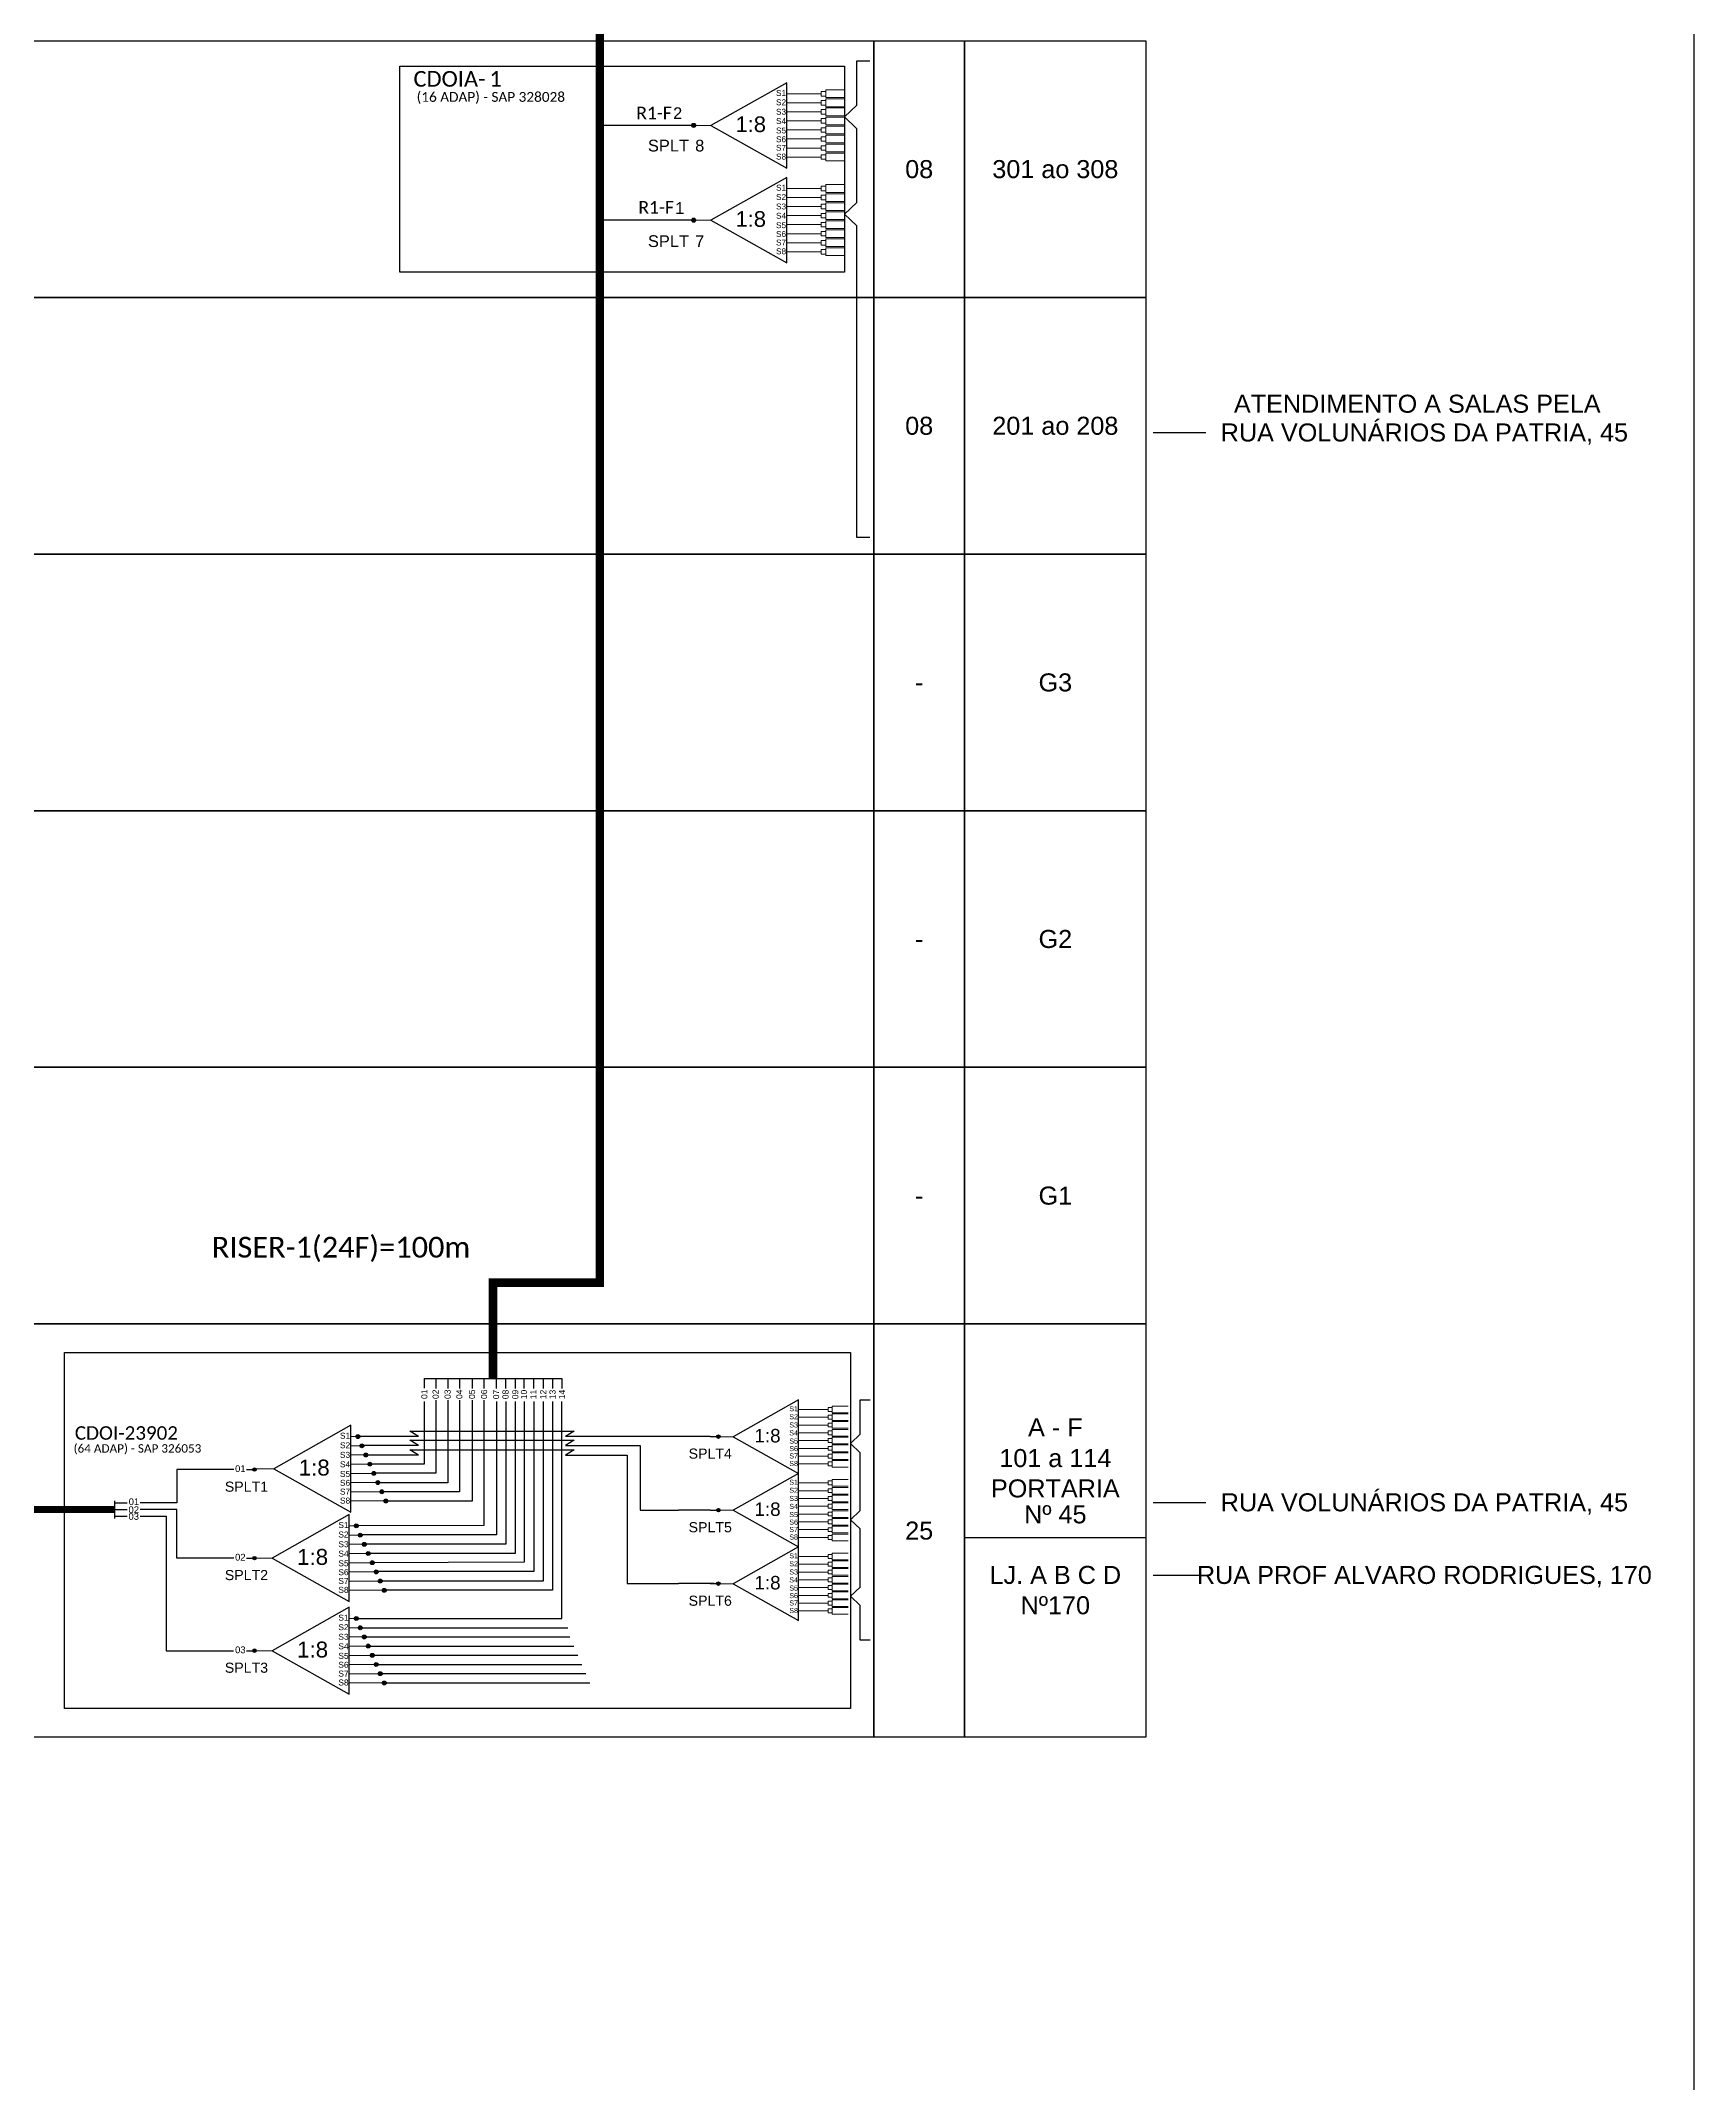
# Model space of a CAD drawing. Extents: x -89 to 1415, y 705 to 1544.
# Drawn here: x 1249.5 to 1414.5, y 909 to 1112.9 of the extents above; entities that cross this region are included whole.
import ezdxf
from ezdxf.enums import TextEntityAlignment as Align

# ---------------------------------------------------------------- set-up
doc = ezdxf.new("R2010")
doc.units = 0
doc.styles.add('ARIAL', font='arial.ttf')
doc.styles.get("Standard").update_dxf_attribs({"font": 'arial.ttf'})
doc.styles.add('WMF-Calibri0', font='calibri.ttf')
doc.linetypes.add('RESERVA', pattern='A,0.5,-0.15,["RESERVA",Standard,S=0.18,R=0,X=0,Y=-0.1],-1.3', length=1.95)
doc.dimstyles.get("Standard").update_dxf_attribs({"dimtxt": 0.18, "dimasz": 0.18, "dimexe": 0.18, "dimexo": 0.0625, "dimgap": 0.09, "dimtad": 0, "dimtih": 1, "dimtoh": 1, "dimdec": 4, "dimzin": 0, "dimdsep": 46, "dimtxsty": 'Standard', "dimcen": 0.09, "dimadec": 0, "dimazin": 0, "dimtfac": 1, "dimtdec": 4, "dimtofl": 0, "dimtmove": 0, "dimatfit": 3, "dimfxl": 0, "dimtolj": 1, "dimtzin": 0, "dimarcsym": 0})

# ---------------------------------------------------------------- blocks, each defined once
blk = doc.blocks.new('SPLT_1-8_SC-APC')
at = {"color": 1}
blk.add_lwpolyline([(-7.37, -2.1), (-17.04, -7.55), (-7.37, -13), (-7.37, -2.1)], dxfattribs=at)
at = {"color": 3, "lineweight": 0}
for points in [[(-2.99, -3.51), (-7.37, -3.51)], [(-7.37, -4.66), (-2.99, -4.66)], [(-2.41, -3.02), (-2.41, -4)], [(-2.41, -3.02), (0, -3.02)], [(-2.41, -4), (0, -4)], [(-2.41, -4.17), (-2.41, -5.16)], [(-2.41, -4.17), (0, -4.17)], [(-2.41, -5.16), (0, -5.16)], [(-7.37, -5.82), (-2.99, -5.82)], [(-7.37, -6.97), (-2.99, -6.97)], [(-2.41, -5.32), (-2.41, -6.31)], [(-2.41, -5.32), (0, -5.32)], [(-2.41, -6.31), (0, -6.31)], [(-2.41, -6.48), (-2.41, -7.46)], [(-2.41, -6.48), (0, -6.48)], [(-2.41, -7.46), (0, -7.46)], [(-2.41, -7.63), (-2.41, -8.62)], [(-2.41, -7.63), (0, -7.63)], [(-7.37, -8.12), (-2.99, -8.12)], [(-7.37, -9.28), (-2.99, -9.28)], [(-2.41, -8.62), (0, -8.62)], [(-2.41, -8.78), (-2.41, -9.77)], [(-2.41, -8.78), (0, -8.78)], [(-2.41, -9.77), (0, -9.77)], [(-2.41, -9.94), (-2.41, -10.92)], [(-2.41, -9.94), (0, -9.94)], [(-7.37, -10.43), (-2.99, -10.43)], [(-7.37, -11.58), (-2.99, -11.58)], [(-2.41, -10.92), (0, -10.92)], [(-2.41, -11.09), (-2.41, -12.08)], [(-2.41, -11.09), (0, -11.09)], [(-2.41, -12.08), (0, -12.08)]]:
    blk.add_lwpolyline(points, dxfattribs=at)
for points in [[(-2.99, -3.22), (-2.41, -3.22), (-2.41, -3.8), (-2.99, -3.8)], [(-2.99, -4.38), (-2.41, -4.38), (-2.41, -4.95), (-2.99, -4.95)], [(-2.99, -5.53), (-2.41, -5.53), (-2.41, -6.1), (-2.99, -6.1)], [(-2.99, -6.68), (-2.41, -6.68), (-2.41, -7.26), (-2.99, -7.26)], [(-2.99, -7.84), (-2.41, -7.84), (-2.41, -8.41), (-2.99, -8.41)], [(-2.99, -8.99), (-2.41, -8.99), (-2.41, -9.56), (-2.99, -9.56)], [(-2.99, -10.14), (-2.41, -10.14), (-2.41, -10.72), (-2.99, -10.72)], [(-2.99, -11.3), (-2.41, -11.3), (-2.41, -11.87), (-2.99, -11.87)]]:
    blk.add_lwpolyline(points, close=True, dxfattribs=at)
at = {"color": 1, "lineweight": 0}
blk.add_lwpolyline([(-17.04, -7.55), (-19.26, -7.55)], dxfattribs=at)
at = {"color": 1, "style": 'ARIAL'}
for s, height, p in [('S1', 0.75, (-8.74, -3.78)), ('S2', 0.75, (-8.74, -4.97)), ('1:8', 2, (-13.91, -8.4)), ('S3', 0.75, (-8.74, -6.18)), ('S4', 0.75, (-8.74, -7.36)), ('S5', 0.75, (-8.74, -8.57)), ('S6', 0.75, (-8.74, -9.69)), ('S7', 0.75, (-8.74, -10.78)), ('S8', 0.75, (-8.74, -11.9))]:
    blk.add_text(s, height=height, dxfattribs=at).set_placement(p)
blk = doc.blocks.new('SPLT_1-8_DIV_DIR')
h = blk.add_hatch(color=3)
h.dxf.hatch_style = 1
edge = h.paths.add_edge_path()
edge.add_arc((12.77, 4.04), 0.242, 0, 360)
h = blk.add_hatch(color=3)
h.dxf.hatch_style = 1
edge = h.paths.add_edge_path()
edge.add_arc((13.27, 2.88), 0.242, 0, 360)
h = blk.add_hatch(color=3)
h.dxf.hatch_style = 1
edge = h.paths.add_edge_path()
edge.add_arc((13.77, 1.73), 0.242, 0, 360)
h = blk.add_hatch(color=3)
h.dxf.hatch_style = 1
edge = h.paths.add_edge_path()
edge.add_arc((14.27, 0.58), 0.242, 0, 360)
h = blk.add_hatch(color=3)
h.dxf.hatch_style = 1
edge = h.paths.add_edge_path()
edge.add_arc((14.77, -0.58), 0.242, 0, 360)
h = blk.add_hatch(color=3)
h.dxf.hatch_style = 1
edge = h.paths.add_edge_path()
edge.add_arc((15.27, -1.73), 0.242, 0, 360)
h = blk.add_hatch(color=3)
h.dxf.hatch_style = 1
edge = h.paths.add_edge_path()
edge.add_arc((15.77, -2.88), 0.242, 0, 360)
h = blk.add_hatch(color=3)
h.dxf.hatch_style = 1
edge = h.paths.add_edge_path()
edge.add_arc((16.27, -4.04), 0.242, 0, 360)
at = {"color": 1}
blk.add_lwpolyline([(11.89, 5.45), (2.22, 0), (11.89, -5.45), (11.89, 5.45)], dxfattribs=at)
at = {"color": 7, "lineweight": 0}
for points in [[(12.77, 4.04), (11.89, 4.04)], [(11.89, 2.88), (13.27, 2.88)], [(11.89, 1.73), (13.77, 1.73)], [(11.89, 0.58), (14.27, 0.58)], [(11.89, -0.58), (14.77, -0.58)], [(11.89, -1.73), (15.27, -1.73)], [(11.89, -2.88), (15.77, -2.88)], [(11.89, -4.04), (16.27, -4.04)]]:
    blk.add_lwpolyline(points, dxfattribs=at)
at = {"color": 1, "lineweight": 0}
blk.add_lwpolyline([(2.22, 0), (0, 0)], dxfattribs=at)
at = {"color": 3}
for centre in [(12.77, 4.04), (13.27, 2.88), (13.77, 1.73), (14.27, 0.58), (14.77, -0.58), (15.27, -1.73), (15.77, -2.88), (16.27, -4.04)]:
    blk.add_circle(centre, 0.242, dxfattribs=at)
at = {"color": 1, "style": 'ARIAL'}
for s, height, p in [('S1', 0.75, (10.52, 3.77)), ('S2', 0.75, (10.52, 2.58)), ('1:8', 2, (5.35, -0.85)), ('S3', 0.75, (10.52, 1.37)), ('S4', 0.75, (10.52, 0.19)), ('S5', 0.75, (10.52, -1.02)), ('S6', 0.75, (10.52, -2.14)), ('S7', 0.75, (10.52, -3.24)), ('S8', 0.75, (10.52, -4.36))]:
    blk.add_text(s, height=height, dxfattribs=at).set_placement(p)

msp = doc.modelspace()

# ---------------------------------------------------------------- hatches: boundary and pattern name
h = msp.add_hatch(color=3)
h.dxf.hatch_style = 1
edge = h.paths.add_edge_path()
edge.add_arc((1314.62, 1104.49), 0.201, 0, 360)
h = msp.add_hatch(color=3)
h.dxf.hatch_style = 1
edge = h.paths.add_edge_path()
edge.add_arc((1314.62, 1095.02), 0.201, 0, 360)
h = msp.add_hatch(color=3)
h.dxf.hatch_style = 1
edge = h.paths.add_edge_path()
edge.add_arc((1317.09, 973.54), 0.173, 0, 360)
h = msp.add_hatch(color=3)
h.dxf.hatch_style = 1
edge = h.paths.add_edge_path()
edge.add_arc((1270.78, 970.25), 0.173, 0, 360)
h = msp.add_hatch(color=3)
h.dxf.hatch_style = 1
edge = h.paths.add_edge_path()
edge.add_arc((1317.09, 966.2), 0.173, 0, 360)
h = msp.add_hatch(color=3)
h.dxf.hatch_style = 1
edge = h.paths.add_edge_path()
edge.add_arc((1270.78, 961.41), 0.173, 0, 360)
h = msp.add_hatch(color=3)
h.dxf.hatch_style = 1
edge = h.paths.add_edge_path()
edge.add_arc((1317.09, 958.86), 0.173, 0, 360)
h = msp.add_hatch(color=3)
h.dxf.hatch_style = 1
edge = h.paths.add_edge_path()
edge.add_arc((1270.78, 952.16), 0.173, 0, 360)

# ---------------------------------------------------------------- linework, layer by layer
at = {"color": 5}
for p, q in [((1293.67, 977.18), (1293.67, 964.66)), ((1294.94, 977.05), (1294.93, 963.74)), ((1295.88, 977.05), (1295.88, 962.79)), ((1296.82, 977.05), (1296.82, 961.88)), ((1297.72, 977.05), (1297.7, 960.99)), ((1298.66, 977.05), (1298.66, 960.07)), ((1299.6, 977.05), (1299.6, 959.12)), ((1300.53, 977.05), (1300.53, 958.2)), ((1287.16, 972.65), (1281.69, 972.65)), ((1287.16, 971.7), (1282.09, 971.7)), ((1293.67, 964.66), (1280.95, 964.63)), ((1294.93, 963.74), (1281.54, 963.74)), ((1295.88, 962.79), (1281.94, 962.79)), ((1296.82, 961.88), (1282.34, 961.88)), ((1297.7, 960.99), (1282.54, 960.95)), ((1298.66, 960.07), (1283.13, 960.07)), ((1299.6, 959.12), (1283.53, 959.12)), ((1300.53, 958.2), (1283.93, 958.2))]:
    msp.add_line(p, q, dxfattribs=at)
at = {"color": 3}
msp.add_line((1256.81, 966.94), (1258.07, 966.94), dxfattribs=at)
at = {"color": 2}
for p, q in [((1263.02, 966.26), (1259.37, 966.26)), ((1263.02, 961.41), (1263.02, 966.26)), ((1268.71, 961.41), (1263.02, 961.41))]:
    msp.add_line(p, q, dxfattribs=at)
msp.add_lwpolyline([(820.5, 1543.59), (820.5, 705.02), (1414.5, 705.02), (1414.5, 1543.59), (820.5, 1543.59)])
at = {"color": 5, "const_width": 0.861}
msp.add_lwpolyline([(1294.6, 979.33), (1294.6, 988.91), (1305.26, 988.91), (1305.26, 1411.99)], dxfattribs=at)
for points in [[(1149.78, 1112.93), (1332.61, 1112.93), (1332.61, 1087.3), (1149.78, 1087.3)], [(1332.61, 1112.93), (1341.67, 1112.93), (1341.67, 1087.3), (1332.61, 1087.3)], [(1341.67, 1112.93), (1359.78, 1112.93), (1359.78, 1087.3), (1341.67, 1087.3)], [(1149.78, 1087.3), (1332.61, 1087.3), (1332.61, 1061.68), (1149.78, 1061.68)], [(1332.61, 1087.3), (1341.67, 1087.3), (1341.67, 1061.68), (1332.61, 1061.68)], [(1341.67, 1087.3), (1359.78, 1087.3), (1359.78, 1061.68), (1341.67, 1061.68)], [(1149.78, 1061.68), (1332.61, 1061.68), (1332.61, 1036.05), (1149.78, 1036.05)], [(1332.61, 1061.68), (1341.67, 1061.68), (1341.67, 1036.05), (1332.61, 1036.05)], [(1341.67, 1061.68), (1359.78, 1061.68), (1359.78, 1036.05), (1341.67, 1036.05)], [(1149.78, 1036.05), (1332.61, 1036.05), (1332.61, 1010.43), (1149.78, 1010.43)], [(1332.61, 1036.05), (1341.67, 1036.05), (1341.67, 1010.43), (1332.61, 1010.43)], [(1341.67, 1036.05), (1359.78, 1036.05), (1359.78, 1010.43), (1341.67, 1010.43)], [(1149.78, 1010.43), (1332.61, 1010.43), (1332.61, 984.8), (1149.78, 984.8)], [(1332.61, 1010.43), (1341.67, 1010.43), (1341.67, 984.8), (1332.61, 984.8)], [(1341.67, 1010.43), (1359.78, 1010.43), (1359.78, 984.8), (1341.67, 984.8)], [(1149.78, 984.8), (1332.61, 984.8), (1332.61, 943.52), (1149.78, 943.52)], [(1332.61, 984.8), (1341.67, 984.8), (1341.67, 943.52), (1332.61, 943.52)], [(1341.67, 984.8), (1359.78, 984.8), (1359.78, 943.52), (1341.67, 943.52)]]:
    msp.add_lwpolyline(points, close=True)
at = {"color": 1}
for points in [[(1329.69, 1091.7), (1329.69, 1091.7), (1329.69, 1089.84), (1285.28, 1089.84), (1285.28, 1110.39), (1288.12, 1110.39)], [(1256.81, 967.13), (1256.81, 965.38)]]:
    msp.add_lwpolyline(points, dxfattribs=at)
for points in [[(1285.28, 1110.39), (1329.69, 1110.39), (1329.69, 1089.84), (1285.28, 1089.84)], [(1251.82, 981.93), (1330.29, 981.93), (1330.29, 946.39), (1251.82, 946.39)]]:
    msp.add_lwpolyline(points, close=True, dxfattribs=at)
at = {"color": 3}
for points in [[(1332.21, 1063.32), (1330.92, 1063.32), (1330.92, 1090.01), (1330.92, 1090.01), (1330.92, 1094.44), (1329.69, 1095.62), (1330.92, 1096.8), (1330.92, 1099.71), (1330.92, 1099.71), (1330.92, 1104.15), (1329.69, 1105.33), (1330.92, 1106.51), (1330.92, 1110.92), (1332.21, 1110.92)], [(1332.26, 953.21), (1331.25, 953.21), (1331.25, 956.68), (1330.29, 957.6), (1331.25, 958.52), (1331.25, 960.85), (1331.25, 960.85), (1331.25, 964.32), (1330.29, 965.24), (1331.25, 966.17), (1331.25, 968.45), (1331.25, 968.45), (1331.25, 971.92), (1330.29, 972.84), (1331.25, 973.77), (1331.25, 977.22), (1332.26, 977.22)], [(1268.71, 970.25), (1263.02, 970.25), (1263.02, 966.94), (1259.37, 966.94)], [(1269.98, 970.25), (1270.78, 970.25)]]:
    msp.add_lwpolyline(points, dxfattribs=at)
at = {"color": 5}
for points in [[(1314.62, 1104.49), (1305.26, 1104.49)], [(1314.62, 1095.02), (1305.26, 1095.02)], [(1287.73, 979.33), (1287.73, 978.37)], [(1287.73, 979.33), (1301.47, 979.33)], [(1288.9, 979.33), (1288.9, 978.35)], [(1290.08, 979.33), (1290.08, 978.36)], [(1291.25, 979.33), (1291.25, 978.36)], [(1292.52, 979.33), (1292.52, 978.36)], [(1293.67, 979.33), (1293.67, 978.36)], [(1294.91, 979.33), (1294.91, 978.35)], [(1295.84, 979.33), (1295.84, 978.35)], [(1296.82, 979.33), (1296.82, 978.35)], [(1297.68, 979.33), (1297.68, 978.35)], [(1298.62, 979.33), (1298.62, 978.35)], [(1299.6, 979.33), (1299.6, 978.35)], [(1300.53, 979.33), (1300.53, 978.35)], [(1301.47, 979.33), (1301.47, 978.35)], [(1287.73, 977.06), (1287.73, 970.79), (1282.49, 970.79)], [(1288.9, 977.18), (1288.9, 969.89), (1282.89, 969.89)], [(1290.08, 977.18), (1290.07, 968.94), (1283.29, 968.94)], [(1291.25, 977.18), (1291.25, 968.02), (1283.69, 968.02)], [(1292.52, 977.18), (1292.52, 967.11), (1284.08, 967.11)], [(1280.91, 973.57), (1280.91, 973.57)], [(1287.16, 973.54), (1281.1, 973.54)], [(1287.16, 973.54), (1286.29, 974.07), (1302.69, 974.07), (1301.84, 973.54)], [(1287.16, 972.65), (1286.29, 973.18), (1302.69, 973.18), (1301.84, 972.65)], [(1316.28, 973.54), (1301.84, 973.54), (1301.84, 973.54)], [(1316.28, 973.54), (1317.09, 973.54)], [(1287.16, 971.7), (1286.29, 972.23), (1302.69, 972.23), (1301.84, 971.7)], [(1301.84, 972.65), (1309.27, 972.65), (1309.27, 966.2), (1313.11, 966.2)], [(1301.84, 971.7), (1308, 971.7), (1308, 958.86), (1313.11, 958.86)], [(1316.28, 966.2), (1313.34, 966.2), (1313.34, 966.2), (1313.11, 966.2)], [(1316.28, 966.2), (1317.09, 966.2)], [(1280.76, 964.66), (1280.76, 964.66)], [(1316.68, 958.86), (1313.34, 958.86), (1313.34, 958.86), (1313.11, 958.86)], [(1316.28, 958.86), (1317.09, 958.86)], [(1280.76, 955.41), (1280.76, 955.41)]]:
    msp.add_lwpolyline(points, dxfattribs=at)
at = {"color": 5, "ltscale": 0.5}
msp.add_lwpolyline([(1280.95, 955.38), (1301.47, 955.38), (1301.47, 977.05)], dxfattribs=at)
at = {"color": 1, "const_width": 0.674}
msp.add_lwpolyline([(1216.8, 966.26), (1256.81, 966.26)], dxfattribs=at)
at = {"color": 2}
for points in [[(1256.81, 966.26), (1258.07, 966.26)], [(1269.98, 961.41), (1270.78, 961.41)], [(1269.98, 952.16), (1270.78, 952.16)]]:
    msp.add_lwpolyline(points, dxfattribs=at)
at = {"color": 7}
msp.add_lwpolyline([(1256.81, 965.59), (1258.07, 965.59)], dxfattribs=at)
at = {"color": 7, "ltscale": 0.5}
msp.add_lwpolyline([(1259.37, 965.59), (1261.96, 965.59), (1261.96, 952.16), (1268.7, 952.16)], dxfattribs=at)
at = {"color": 0, "ltscale": 0.5}
msp.add_lwpolyline([(1341.67, 963.46), (1359.78, 963.46)], dxfattribs=at)
at = {"color": 8, "linetype": 'RESERVA', "ltscale": 4}
for points in [[(1281.54, 954.46), (1302.06, 954.46)], [(1281.75, 953.54), (1302.27, 953.54)], [(1282.14, 952.62), (1302.67, 952.62)], [(1282.54, 951.7), (1303.06, 951.7)], [(1282.94, 950.79), (1303.46, 950.79)], [(1283.34, 949.87), (1303.86, 949.87)], [(1283.74, 948.95), (1304.26, 948.95)]]:
    msp.add_lwpolyline(points, dxfattribs=at)
at = {"color": 3}
for centre, radius in [((1314.62, 1104.49), 0.201), ((1314.62, 1095.02), 0.201), ((1317.09, 973.54), 0.173), ((1270.78, 970.25), 0.173), ((1317.09, 966.2), 0.173), ((1270.78, 961.41), 0.173), ((1317.09, 958.86), 0.173), ((1270.78, 952.16), 0.173)]:
    msp.add_circle(centre, radius, dxfattribs=at)
msp.add_point((1316.36, 1104.49))

# ---------------------------------------------------------------- block references
for p, xscale, yscale, zscale in [((1329.69, 1110.39), 0.7826086956521721, 0.7826086956521741, 0.7826086956521741), ((1329.69, 1100.93), 0.7826086956521721, 0.7826086956521741, 0.7826086956521741), ((1330.06, 978.62), 0.6737240075614324, 0.6737240075614368, 0.6737240075614368), ((1330.06, 971.28), 0.6737240075614324, 0.6737240075614368, 0.6737240075614368), ((1330.06, 963.94), 0.6737240075614324, 0.6737240075614368, 0.6737240075614368)]:
    msp.add_blockref('SPLT_1-8_SC-APC', p, dxfattribs=dict(at, xscale=xscale, yscale=yscale, zscale=zscale))
at = {"xscale": 0.796219281663511, "yscale": 0.7962192816635162, "zscale": 0.7962192816635162}
for p in [(1270.94, 970.33), (1270.78, 961.41), (1270.78, 952.16)]:
    msp.add_blockref('SPLT_1-8_DIV_DIR', p, dxfattribs=at)

# ---------------------------------------------------------------- texts
at = {"color": 1, "style": 'WMF-Calibri0'}
for s, height, p in [('CDOIA-', 1.565, (1286.66, 1108.35)), ('1', 1.57, (1294.23, 1108.35)), ('CDOI-23902', 1.347, (1252.85, 973.23))]:
    msp.add_text(s, height=height, dxfattribs=at).set_placement(p)
for s, height, p in [('(16 ADAP) - SAP 328028', 0.9783, (1294.38, 1106.84)), ('(64 ADAP) - SAP 326053', 0.8422, (1259.1, 971.94))]:
    msp.add_text(s, height=height, dxfattribs=at).set_placement(p, align=Align.CENTER)
at = {"color": 5, "style": 'WMF-Calibri0'}
for s, height, p in [('R1-F', 1.252, (1308.9, 1105.1)), ('R1-F', 1.252, (1309.11, 1095.68)), ('RISER-1(24F)=100m', 2.0705, (1266.52, 991.42))]:
    msp.add_text(s, height=height, dxfattribs=at).set_placement(p)
at = {"color": 5, "style": 'ARIAL'}
for s, p in [('2', (1313.03, 1105.12)), ('1', (1313.24, 1095.65))]:
    msp.add_text(s, height=1.17, dxfattribs=at).set_placement(p, align=Align.CENTER)
at = {"color": 7, "style": 'ARIAL'}
for s, height, p in [('SPLT', 1.174, (1312.11, 1101.88)), ('8', 1.17, (1315.23, 1101.88)), ('SPLT', 1.174, (1312.11, 1092.34)), ('7', 1.17, (1315.23, 1092.34))]:
    msp.add_text(s, height=height, dxfattribs=at).set_placement(p, align=Align.CENTER)
at = {"style": 'ARIAL'}
for s, height, p in [('08', 1.8, (1337.14, 1100.12)), ('301 ao 308', 1.8, (1350.73, 1100.12)), ('ATENDIMENTO A SALAS PELA', 1.8, (1386.86, 1076.69)), ('08', 1.8, (1337.14, 1074.49)), ('201 ao 208', 1.8, (1350.73, 1074.49)), ('RUA VOLUNÁRIOS DA PATRIA, 45 ', 1.8, (1387.92, 1073.82)), ('-', 1.8, (1337.14, 1048.86)), ('G3', 1.8, (1350.73, 1048.86)), ('G2', 1.8, (1350.73, 1023.24)), ('-', 1.8, (1337.14, 1023.24)), ('-', 1.8, (1337.14, 997.61)), ('G1', 1.8, (1350.73, 997.61)), ('A - F', 1.8, (1350.73, 974.48)), ('101 a 114', 1.8, (1350.73, 971.4)), ('01', 0.674, (1269.37, 970.34)), ('PORTARIA', 1.8, (1350.73, 968.37)), ('01', 0.674, (1258.75, 967.04)), ('RUA VOLUNÁRIOS DA PATRIA, 45 ', 1.8, (1387.92, 966.98)), ('02', 0.674, (1258.73, 966.24)), ('03', 0.674, (1258.73, 965.57)), ('25', 1.8, (1337.14, 964.16)), ('Nº 45', 1.8, (1350.73, 965.78)), ('02', 0.674, (1269.37, 961.5)), ('LJ. A B C D', 1.8, (1350.73, 959.73)), ('RUA PROF ALVARO RODRIGUES, 170 ', 1.8, (1387.92, 959.73)), ('Nº170', 1.8, (1350.73, 956.7)), ('03', 0.674, (1269.37, 952.25))]:
    msp.add_text(s, height=height, dxfattribs=at).set_placement(p, align=Align.MIDDLE_CENTER)
for s, p in [('01', (1287.74, 977.77)), ('02', (1288.86, 977.77)), ('03', (1290.06, 977.77)), ('04', (1291.23, 977.77)), ('05', (1292.5, 977.77)), ('06', (1293.7, 977.77)), ('07', (1294.9, 977.75)), ('08', (1295.84, 977.75)), ('09', (1296.82, 977.75)), ('10', (1297.68, 977.75)), ('11', (1298.62, 977.75)), ('12', (1299.6, 977.75)), ('13', (1300.53, 977.75)), ('14', (1301.47, 977.75))]:
    msp.add_text(s, height=0.608, rotation=90, dxfattribs=at).set_placement(p, align=Align.MIDDLE_CENTER)
for s, p in [('SPLT4', (1316.28, 971.34)), ('SPLT1', (1269.98, 968.04)), ('SPLT5', (1316.28, 963.99)), ('SPLT2', (1269.98, 959.21)), ('SPLT6', (1316.28, 956.65)), ('SPLT3', (1269.98, 949.96))]:
    msp.add_text(s, height=1.011, dxfattribs=at).set_placement(p, align=Align.CENTER)

# ---------------------------------------------------------------- leaders
at = {"ltscale": 0.5}
for points in [[(1360.5, 1073.8), (1365.75, 1073.8)], [(1360.5, 966.96), (1365.75, 966.96)], [(1360.5, 959.71), (1365.75, 959.71)]]:
    msp.add_leader(points, dimstyle='Standard', override={"dimgap": 0.09, "dimtad": 0}, dxfattribs=at)

doc.saveas('drawing.dxf')
